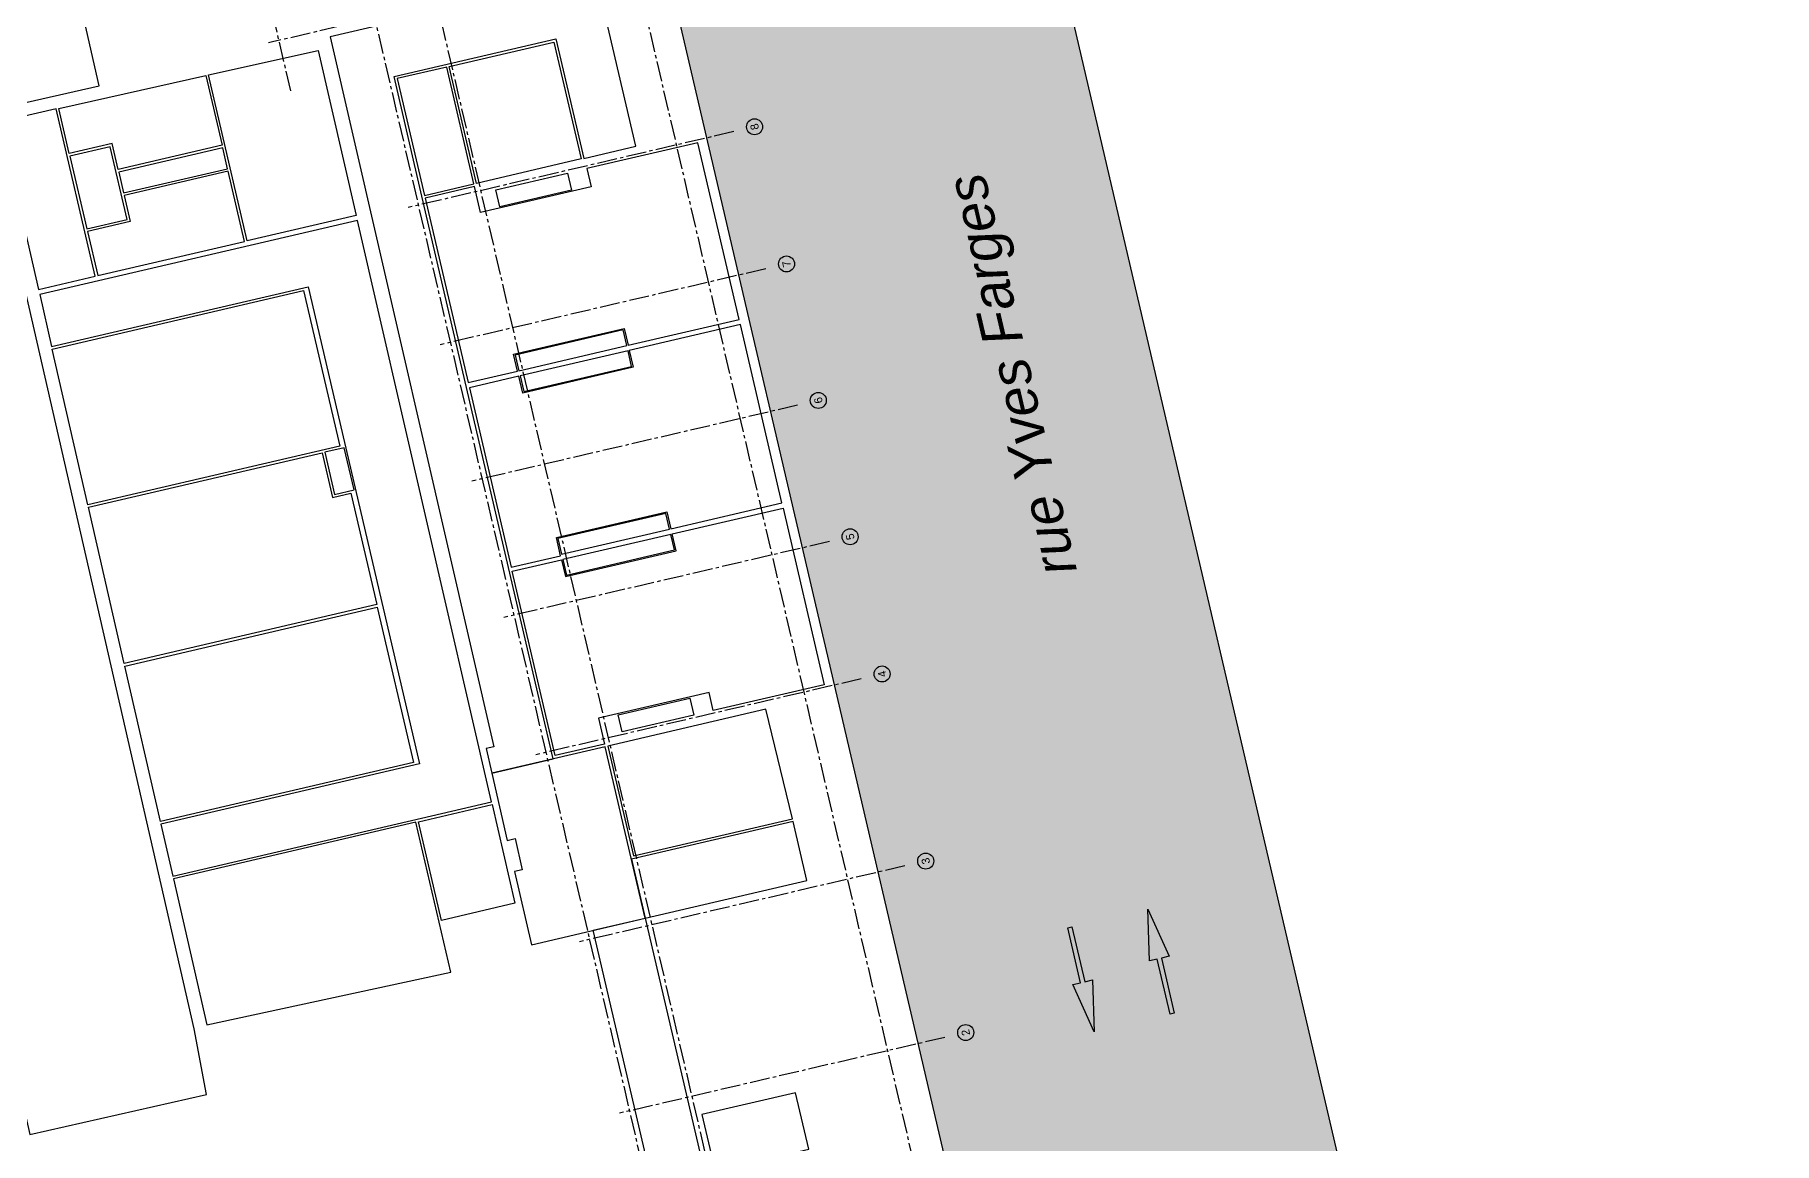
# Model space of a CAD drawing. Header units: metres. Extents: x 595957 to 596489, y 139635 to 139908.
# Drawn here: x 596424.1 to 596489.3, y 139755.2 to 139796.8 of the extents above; entities that cross this region are included whole.
import ezdxf
from ezdxf.enums import TextEntityAlignment as Align

# ---------------------------------------------------------------- set-up
doc = ezdxf.new("R2010")
doc.units = ezdxf.units.M
doc.header["$MEASUREMENT"] = 0
doc.linetypes.add('AXES2', pattern=[1.125, 0.75, -0.125, 0.125, -0.125])
for name, color, linetype in [('00-AXE-0.00', 14, 'AXES2'), ('07-REVETEMENTS-INTER-0.10', 10, 'Continuous'), ('_PROJET-VOIRIE', 252, 'Continuous')]:
    doc.layers.add(name, color=color, linetype=linetype)
doc.layers.add('07-SF-HABIT-0.05', color=7, linetype='Continuous', plot=False)
doc.layers.add('Marquage au sol', color=7, linetype='Continuous', true_color=0xffffff)
doc.styles.get("Standard").update_dxf_attribs({"font": 'arial.ttf'})

# ---------------------------------------------------------------- blocks, each defined once
blk = doc.blocks.new('gsh_ttdr')
blk.add_hatch(color=0).paths.add_polyline_path([(0.526, 0.094), (0.526, 0.02), (0, 0.02), (0, -0.02), (0.526, -0.02), (0.526, -0.094), (0.999, 0)])
at = {"color": 0, "linetype": 'ByBlock'}
for p, q in [((0, 0.02), (0.526, 0.02)), ((0, -0.02), (0, 0.02)), ((0.526, 0.02), (0.526, 0.094)), ((0.526, 0.094), (0.999, 0)), ((0.999, 0), (0.526, -0.094)), ((0.526, -0.02), (0, -0.02)), ((0.526, -0.094), (0.526, -0.02))]:
    blk.add_line(p, q, dxfattribs=at)
blk = doc.blocks.new('A$C07BF1C9F')
at = {"layer": '_PROJET-VOIRIE'}
h = blk.add_hatch(color=256, dxfattribs=at)
h.dxf.hatch_style = 1
h.paths.add_polyline_path([(596118.564, 139600.487), (596117.275, 139600.586), (596087.1, 139729.884), (596072.502, 139726.481), (596068.269, 139744.61), (596069.978, 139745.009), (596067.165, 139757.735), (596067.831, 139757.89), (596053.14, 139820.917), (596079.189, 139826.989), (596131.33, 139603.484)])
blk.add_lwpolyline([(596118.564, 139600.487), (596117.275, 139600.586), (596087.1, 139729.884), (596072.502, 139726.481), (596068.269, 139744.61), (596069.978, 139745.009), (596067.165, 139757.735), (596067.831, 139757.89), (596053.14, 139820.917), (596079.189, 139826.989), (596131.33, 139603.484)], close=True, dxfattribs=at)
at = {"layer": 'Marquage au sol', "xscale": 4.024660549001915, "yscale": 4.024660549001915}
for p, rotation in [((596108.764, 139678.945, 0), 103.110141366587), ((596104.93, 139682.178, 0), 283.110141363316)]:
    blk.add_blockref('gsh_ttdr', p, dxfattribs=dict(at, rotation=rotation))
at = {"insert": (596103.736, 139695.224), "char_height": 1.5, "attachment_point": 1, "rotation": 103.12127}
blk.add_mtext_dynamic_manual_height_columns('{\\fArial|b0|i1|c0|p34;rue Yves Farges}', width=27.08742, gutter_width=2.5, heights=[0], dxfattribs=at)

msp = doc.modelspace()

# ---------------------------------------------------------------- linework, layer by layer
at = {"layer": '00-AXE-0.00'}
for p, q in [((596458.119, 139750.11), (596443.643, 139812.212)), ((596450.799, 139748.342), (596436.309, 139810.503)), ((596448.448, 139747.856), (596433.972, 139809.958)), ((596433.743, 139794.669), (596430.375, 139809.12)), ((596448.714, 139800.149), (596432.914, 139796.466)), ((596450.348, 139793.137), (596438.145, 139790.292)), ((596451.547, 139787.993), (596439.344, 139785.149)), ((596452.739, 139782.88), (596440.536, 139780.036)), ((596453.931, 139777.767), (596441.728, 139774.923)), ((596455.13, 139772.624), (596442.927, 139769.779)), ((596456.764, 139765.612), (596444.561, 139762.767)), ((596458.263, 139759.182), (596446.06, 139756.338))]:
    msp.add_line(p, q, dxfattribs=at)
at = {"layer": '00-AXE-0.00', "linetype": 'Continuous'}
for centre in [(596451.127, 139793.318), (596452.326, 139788.175), (596453.518, 139783.062), (596454.71, 139777.949), (596455.909, 139772.805), (596457.543, 139765.793), (596459.042, 139759.364)]:
    msp.add_circle(centre, 0.3, dxfattribs=at)
at = {"layer": '07-SF-HABIT-0.05'}
for points in [[(596420.95, 139758.367), (596423.207, 139758.875), (596423.964, 139755.541), (596430.579, 139757.041), (596430.124, 139759.497), (596422.251, 139793.882), (596426.565, 139794.851), (596423.969, 139806.236), (596410.525, 139803.102), (596411.492, 139798.952)], [(596443.579, 139769.623), (596438.661, 139790.721), (596437.617, 139795.2), (596443.685, 139796.615), (596444.729, 139792.135), (596446.677, 139792.589), (596445.178, 139799.017), (596435.215, 139796.694), (596441.357, 139770.079), (596441.065, 139770.011), (596441.278, 139769.087)], [(596440.707, 139791.197), (596439.685, 139795.58), (596443.61, 139796.495), (596444.631, 139792.112)], [(596432.106, 139789.044), (596430.657, 139795.26), (596434.769, 139796.181), (596436.196, 139789.997)], [(596427.046, 139792.69), (596425.439, 139792.316), (596425.047, 139793.998), (596430.56, 139795.238), (596431.169, 139792.624), (596427.273, 139791.716)], [(596440.609, 139791.175), (596439.588, 139795.557), (596437.737, 139795.126), (596438.759, 139790.743)], [(596426.409, 139787.716), (596424.946, 139793.993), (596422.85, 139793.505), (596424.289, 139787.222)], [(596425.462, 139792.218), (596426.098, 139789.491), (596427.607, 139789.843), (596426.972, 139792.57)], [(596431.373, 139791.748), (596431.192, 139792.527), (596427.296, 139791.619), (596427.478, 139790.84)], [(596440.859, 139790.103), (596440.632, 139791.077), (596438.782, 139790.646), (596440.393, 139783.731), (596442.244, 139784.163), (596442.096, 139784.796), (596446.24, 139785.762), (596446.388, 139785.129), (596450.551, 139786.099), (596449.007, 139792.721), (596444.844, 139791.751), (596445.003, 139791.069)], [(596427.727, 139789.769), (596426.12, 139789.394), (596426.506, 139787.738), (596432.009, 139789.021), (596431.396, 139791.651), (596427.5, 139790.742)], [(596441.578, 139790.322), (596441.43, 139790.955), (596444.114, 139791.581), (596444.261, 139790.948)], [(596429.325, 139765.226), (596441.27, 139768.01), (596436.241, 139789.802), (596424.333, 139787.026), (596424.779, 139785.077), (596434.394, 139787.318), (596438.563, 139769.433), (596428.879, 139767.175)], [(596426.137, 139779.15), (596424.802, 139784.979), (596434.222, 139787.175), (596435.58, 139781.351)], [(596452.154, 139779.221), (596450.596, 139785.904), (596446.433, 139784.934), (596446.581, 139784.301), (596442.437, 139783.335), (596442.289, 139783.968), (596440.439, 139783.537), (596442.008, 139776.804), (596443.858, 139777.236), (596443.7, 139777.917), (596447.843, 139778.883), (596447.991, 139778.25)], [(596442.156, 139784.758), (596442.292, 139784.174), (596446.339, 139785.117), (596446.203, 139785.702)], [(596442.338, 139783.979), (596442.474, 139783.395), (596446.521, 139784.338), (596446.384, 139784.922)], [(596427.499, 139773.199), (596426.159, 139779.053), (596434.921, 139781.095), (596435.311, 139779.42), (596435.993, 139779.579), (596436.966, 139775.406)], [(596436.116, 139779.71), (596435.749, 139781.288), (596435.018, 139781.118), (596435.386, 139779.54)], [(596445.277, 139771.149), (596445.504, 139770.175), (596443.654, 139769.744), (596442.042, 139776.658), (596443.892, 139777.089), (596444.04, 139776.456), (596448.184, 139777.422), (596448.036, 139778.055), (596452.2, 139779.026), (596453.743, 139772.403), (596449.58, 139771.433), (596449.421, 139772.115)], [(596443.76, 139777.88), (596443.896, 139777.296), (596447.942, 139778.239), (596447.806, 139778.823)], [(596443.942, 139777.097), (596444.078, 139776.513), (596448.125, 139777.456), (596447.989, 139778.04)], [(596428.856, 139767.273), (596427.522, 139773.102), (596436.988, 139775.308), (596438.346, 139769.485)], [(596446.167, 139770.637), (596446.019, 139771.27), (596448.702, 139771.896), (596448.85, 139771.263)], [(596452.553, 139767.378), (596451.551, 139771.482), (596445.624, 139770.1), (596446.584, 139765.985)], [(596445.527, 139770.077), (596441.278, 139769.087), (596441.86, 139766.566), (596442.152, 139766.634), (596442.422, 139765.464), (596442.13, 139765.397), (596442.762, 139762.656), (596442.762, 139762.656), (596447.025, 139763.65)], [(596439.396, 139763.569), (596438.534, 139767.269), (596441.293, 139767.912), (596442.147, 139764.21)], [(596439.746, 139761.627), (596438.436, 139767.247), (596429.347, 139765.128), (596430.601, 139759.651)], [(596453.093, 139765.064), (596452.576, 139767.28), (596446.509, 139765.865), (596447.025, 139763.65)], [(596448.098, 139750.239), (596445.077, 139763.196), (596447.025, 139763.65), (596450.046, 139750.693)], [(596453.162, 139754.987), (596452.667, 139757.11), (596449.151, 139756.29), (596449.646, 139754.167)]]:
    msp.add_lwpolyline(points, close=True, dxfattribs=at)

# ---------------------------------------------------------------- block references
at = {"layer": '07-REVETEMENTS-INTER-0.10'}
msp.add_blockref('A$C07BF1C9F', (358.018, 81.132), dxfattribs=at)

# ---------------------------------------------------------------- texts
at = {"layer": '00-AXE-0.00'}
for s, p in [('8', (596451.127, 139793.318)), ('7', (596452.326, 139788.175)), ('6', (596453.518, 139783.062)), ('5', (596454.71, 139777.949)), ('4', (596455.909, 139772.805)), ('3', (596457.543, 139765.793)), ('2', (596459.042, 139759.364))]:
    msp.add_text(s, height=0.3, rotation=103.12127, dxfattribs=at).set_placement(p, align=Align.MIDDLE_CENTER)

doc.saveas('drawing.dxf')
